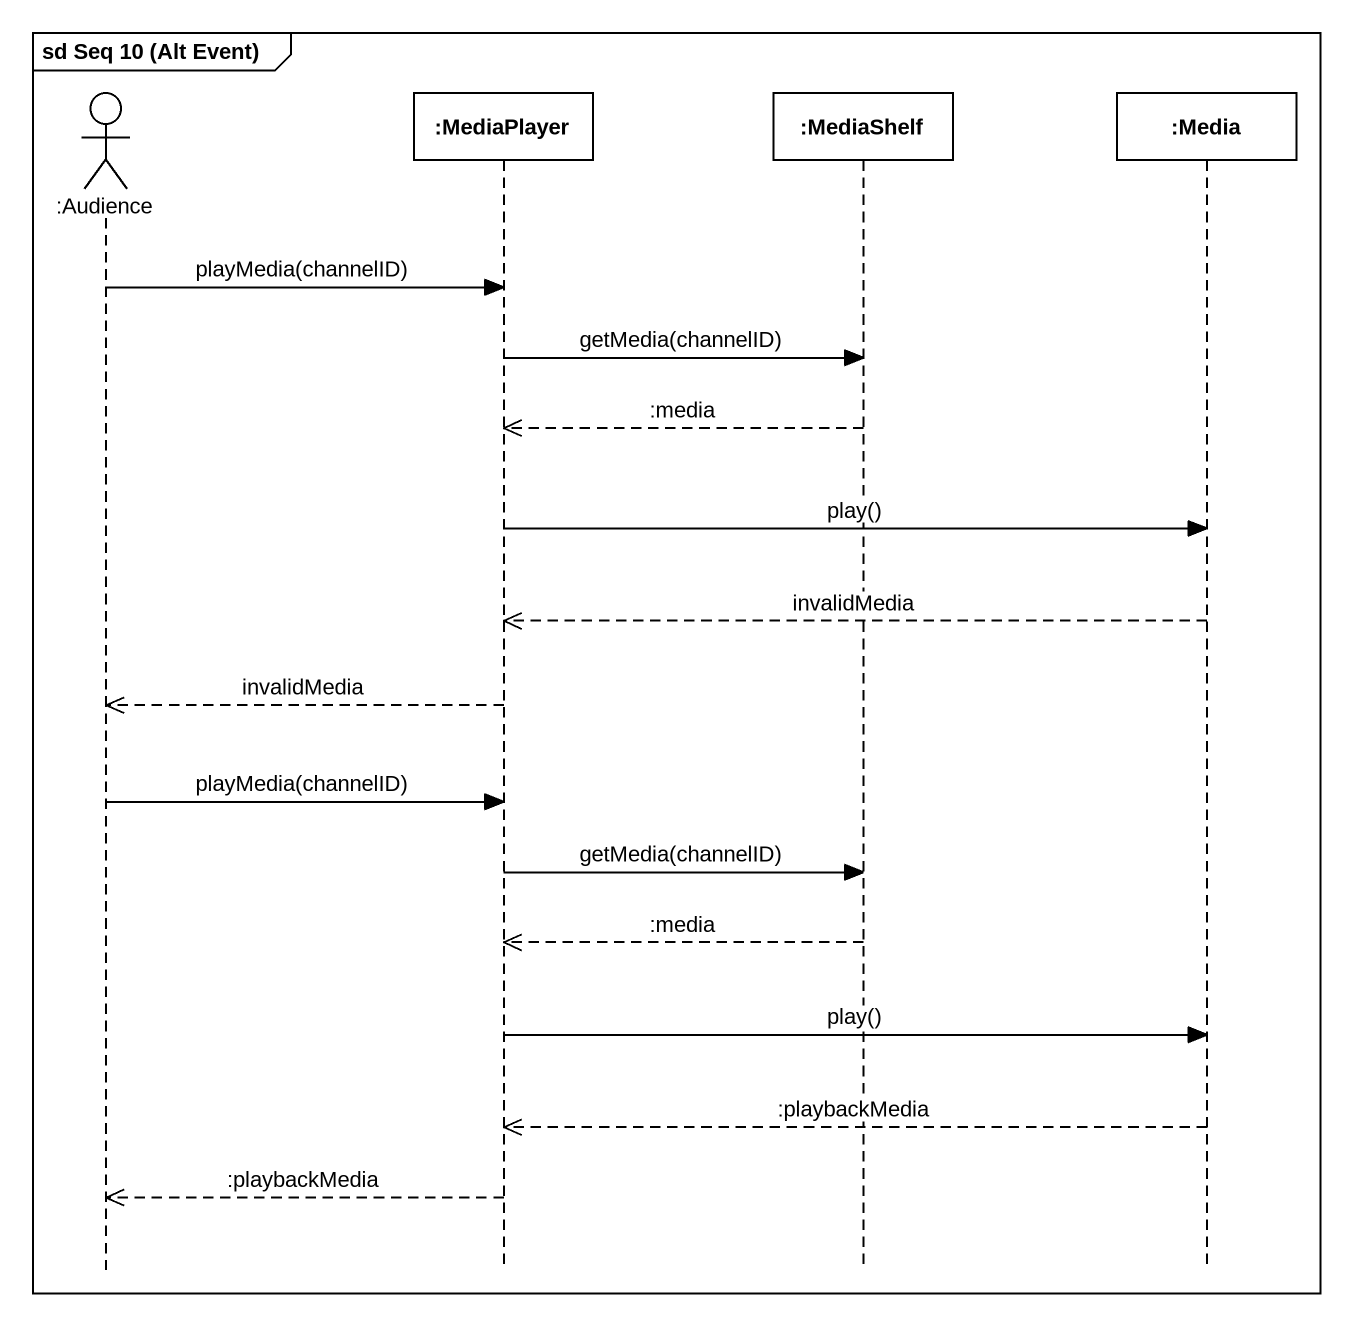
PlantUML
@startuml
mainframe sd Seq 10 (Alt Event)
hide footbox
actor ":Audience" as Audience
participant ":MediaPlayer" as MediaPlayer
participant ":MediaShelf" as MediaShelf
participant ":Media" as Media

Audience -> MediaPlayer : playMedia(channelID)
MediaPlayer -> MediaShelf : getMedia(channelID)
MediaShelf -->> MediaPlayer : :media
MediaPlayer -> Media : play()
Media -->> MediaPlayer : invalidMedia
MediaPlayer -->> Audience : invalidMedia
Audience -> MediaPlayer : playMedia(channelID)
MediaPlayer -> MediaShelf : getMedia(channelID)
MediaShelf -->> MediaPlayer : :media
MediaPlayer -> Media : play()
Media -->> MediaPlayer : :playbackMedia
MediaPlayer -->> Audience : :playbackMedia
@enduml
